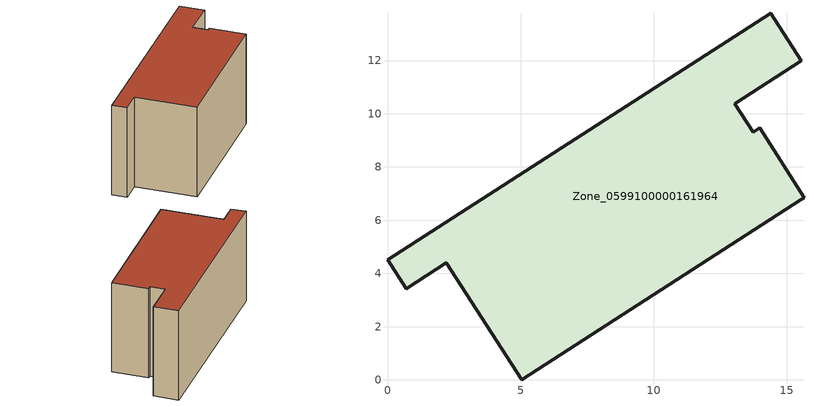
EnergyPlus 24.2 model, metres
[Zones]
Zone_0599100000161964
 floor ground (C_G): 2.21,4.41 0.7,3.43 0,4.52 14.4,13.78 15.55,11.99 13.04,10.37 13.73,9.3 13.98,9.47 15.65,6.84 15.53,6.78 5.05,0 z0.27
 wall outside (C_F): 14.4,13.78 0,4.52 0.7,3.43 2.21,4.41 5.05,0 15.53,6.78 15.65,6.84 13.98,9.47 13.73,9.3 13.04,10.37 15.55,11.99 14.4,13.78 z0.27:8.35
 roof outside (C_R): 5.05,0 15.53,6.78 15.65,6.84 13.98,9.47 13.73,9.3 13.04,10.37 15.55,11.99 14.4,13.78 0,4.52 0.7,3.43 2.21,4.41 z8.35
[BUILDING]
Pand.0599100000161964: North Axis=0; Terrain=City; Loads Convergence Tolerance Value=0.04; Temperature Convergence Tolerance Value=0.4; Solar Distribution=FullExterior; Maximum Number of Warmup Days=25; Minimum Number of Warmup Days=1
[Site:Location]
Rotterdam.The.Hague.AP_ZH_NLD Design_Conditions: Latitude=51.96; Longitude=4.45; Time Zone=1; Elevation=-4.5
[SITE:GROUNDTEMPERATURE:BUILDINGSURFACE]
18, 18, 18, 18, 18, 18, 18, 18, 18, 18, 18, 18
[MATERIAL] Thermal Absorptance=0.9; Solar Absorptance=0.7; Visible Absorptance=0.7
Name | Roughness | Thickness | Conductivity | Density | Specific Heat
G.TC.1992-2005 | MediumSmooth | 0.15 | 0.06 | 540 | 1210
F.TC.1992-2005 | Rough | 0.3 | 0.12 | 1920 | 840
R.TC.1992-2005 | MediumRough | 0.2 | 0.08 | 1500 | 1000
[CONSTRUCTION]
C_G: G.TC.1992-2005
C_F: F.TC.1992-2005
C_R: R.TC.1992-2005
[ZONE]
Zone_0599100000161964: Type=1; Multiplier=1; Ceiling Height=Autocalculate; Volume=Autocalculate; Floor Area=autocalculate; Part of Total Floor Area=Yes
[ZONEINFILTRATION:DESIGNFLOWRATE]
Infil_Zone_0599100000161964: Zone or ZoneList or Space or SpaceList=Zone_0599100000161964; Schedule=AlwaysOn; Design Flow Rate Calculation Method=Flow/Area; Flow Rate per Floor Area=0.0015; Constant Term Coefficient=1; Temperature Term Coefficient=0; Velocity Term Coefficient=0; Velocity Squared Term Coefficient=0
[HVACTEMPLATE:ZONE:IDEALLOADSAIRSYSTEM]
Zone_0599100000161964: Maximum Heating Supply Air Temperature=50; Minimum Cooling Supply Air Temperature=13; Maximum Heating Supply Air Humidity Ratio=0.0156; Minimum Cooling Supply Air Humidity Ratio=0.0077; Heating Limit=NoLimit; Cooling Limit=NoLimit; Dehumidification Control Type=ConstantSensibleHeatRatio; Cooling Sensible Heat Ratio=0.7; Dehumidification Setpoint=60; Humidification Control Type=None; Humidification Setpoint=30; Outdoor Air Method=None; Outdoor Air Flow Rate per Person=0.00944; Outdoor Air Flow Rate per Zone Floor Area=0; Outdoor Air Flow Rate per Zone=0; Demand Controlled Ventilation Type=None; Outdoor Air Economizer Type=NoEconomizer; Heat Recovery Type=None; Sensible Heat Recovery Effectiveness=0.7; Latent Heat Recovery Effectiveness=0.65
[ZONECONTROL:THERMOSTAT]
ThermostatControl_Zone_0599100000161964: Zone or ZoneList=Zone_0599100000161964; Control Type Schedule=DualSetpointControlType; Control 1=Thermostat_Zone_0599100000161964; Temperature Difference Between Cutout And Setpoint=0
[THERMOSTATSETPOINT:DUALSETPOINT]
Thermostat_Zone_0599100000161964: Heating Setpoint Temperature Schedule=HeatingSetpoint_Zone_0599100000161964; Cooling Setpoint Temperature Schedule=CoolingSetpoint_Zone_0599100000161964
[SCHEDULE:COMPACT]
HeatingSetpoint_Zone_0599100000161964: Through: 12/31, For: AllDays, Until: 24:00, 21
CoolingSetpoint_Zone_0599100000161964: Through: 12/31, For: AllDays, Until: 24:00, 24
DualSetpointControlType: Through: 12/31, For: AllDays, Until: 24:00, 4
AlwaysOn: Through: 12/31, For: AllDays, Until: 24:00, 1
